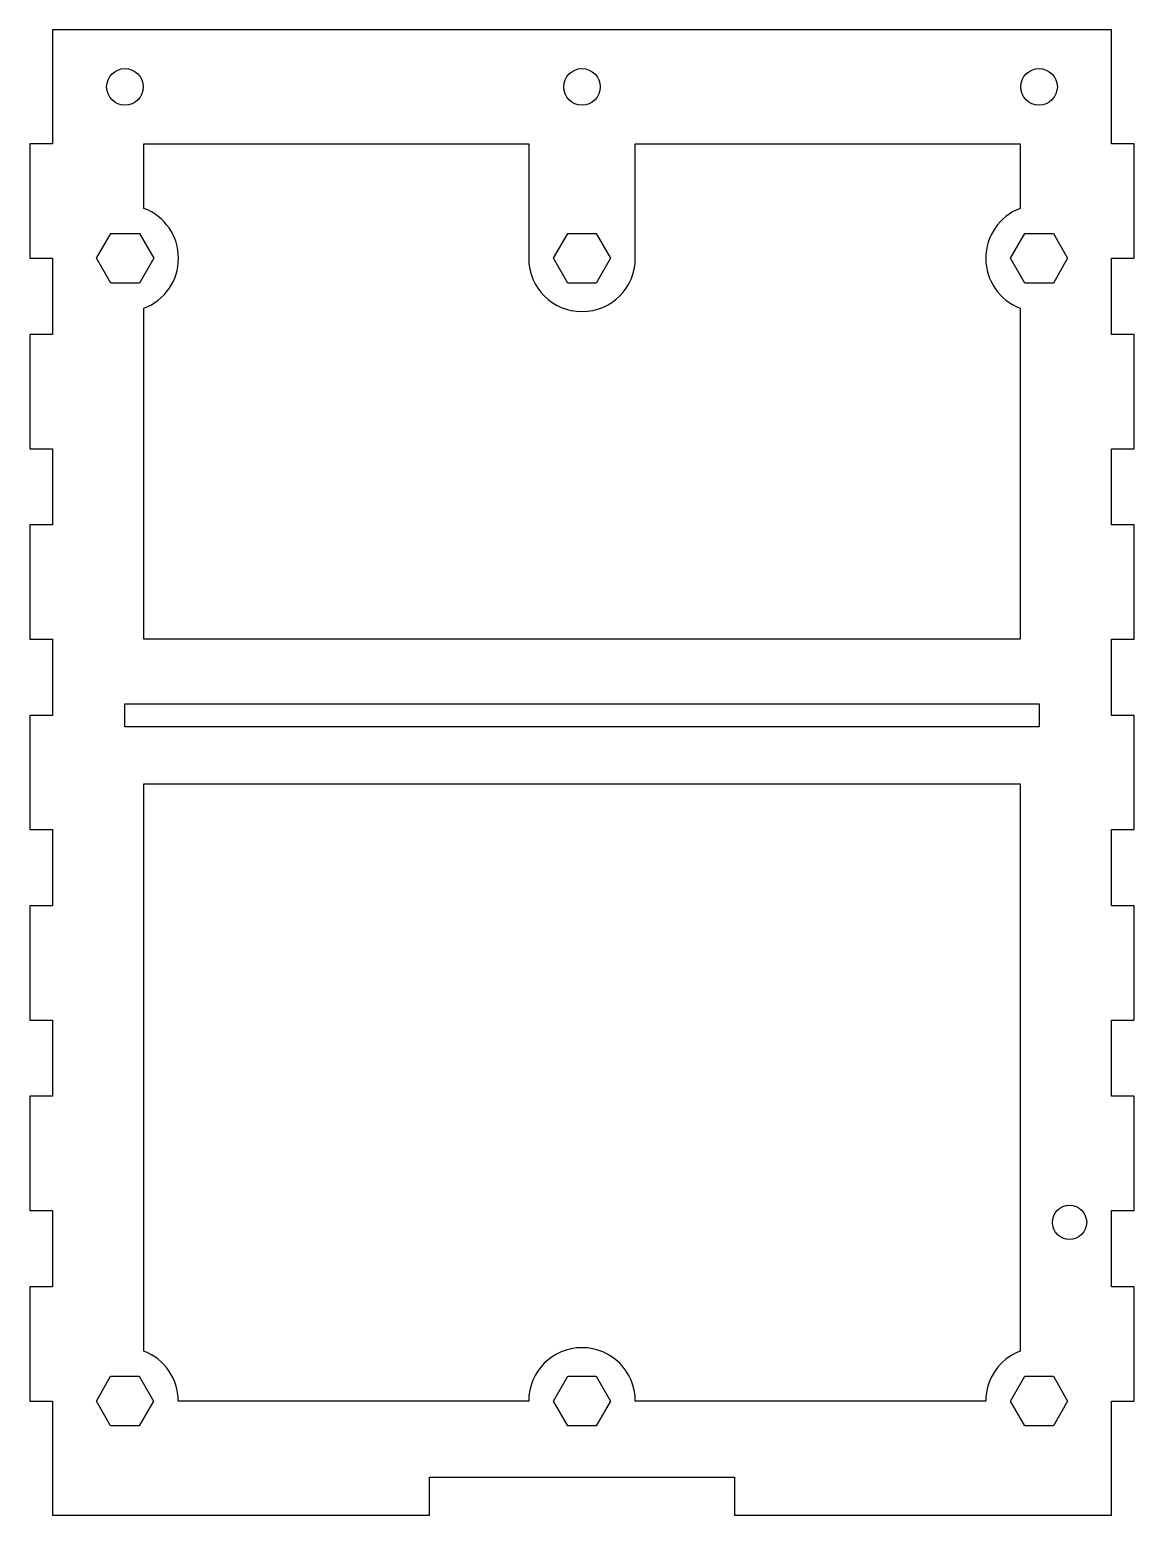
# Model space of a CAD drawing. Header units: millimetres. Extents: x -145 to 0, y -15 to 180.
import ezdxf

# ---------------------------------------------------------------- set-up
doc = ezdxf.new("R2010")
doc.units = ezdxf.units.MM

msp = doc.modelspace()

# ---------------------------------------------------------------- linework, layer by layer
for points in [[(-52.5, -10), (-52.5, -15), (-3, -15), (-3, 0), (0, 0), (0, 15), (-3, 15), (-3, 25), (0, 25), (0, 40), (-3, 40), (-3, 50), (0, 50), (0, 65), (-3, 65), (-3, 75), (0, 75), (0, 90), (-3, 90), (-3, 100), (0, 100), (0, 115), (-3, 115), (-3, 125), (0, 125), (0, 140), (-3, 140), (-3, 150), (0, 150), (0, 165), (-3, 165), (-3, 180), (-142, 180), (-142, 165), (-145, 165), (-145, 150), (-142, 150), (-142, 140), (-145, 140), (-145, 125), (-142, 125), (-142, 115), (-145, 115), (-145, 100), (-142, 100), (-142, 90), (-145, 90), (-145, 75), (-142, 75), (-142, 65), (-145, 65), (-145, 50), (-142, 50), (-142, 40), (-145, 40), (-145, 25), (-142, 25), (-142, 15), (-145, 15), (-145, 0), (-142, 0), (-142, -15), (-92.5, -15), (-92.5, -10)], [(-130.59, 153.25), (-128.72, 150), (-130.59, 146.75), (-134.35, 146.75), (-136.22, 150), (-134.35, 153.25)], [(-74.38, 153.25), (-70.62, 153.25), (-68.75, 150), (-70.62, 146.75), (-74.38, 146.75), (-76.25, 150)], [(-14.38, 146.75), (-16.25, 150), (-14.38, 153.25), (-10.62, 153.25), (-8.75, 150), (-10.62, 146.75)], [(-132.5, 88.5), (-132.5, 91.5), (-12.5, 91.5), (-12.5, 88.5)], [(-130.62, 3.25), (-128.75, 0), (-130.62, -3.25), (-134.38, -3.25), (-136.25, 0), (-134.38, 3.25)], [(-68.75, 0), (-70.62, -3.25), (-74.38, -3.25), (-76.25, 0), (-74.38, 3.25), (-70.62, 3.25)], [(-16.25, 0), (-14.38, 3.25), (-10.62, 3.25), (-8.75, 0), (-10.62, -3.25), (-14.38, -3.25)]]:
    msp.add_lwpolyline(points, close=True)
for points in [[(-15, 156.54, 0.688247), (-15, 143.46), (-15, 100), (-130, 100), (-130, 143.45, 0.691729), (-130, 156.55), (-130, 165), (-79.5, 165), (-79.5, 150, 1), (-65.5, 150), (-65.5, 165), (-15, 165)], [(-19.5, 0), (-65.5, 0, 1), (-79.5, 0), (-125.5, 0, 0.310868), (-130, 6.54), (-130, 81), (-15, 81), (-15, 6.54, 0.310868)]]:
    msp.add_lwpolyline(points, format="xyb", close=True)
for centre, radius in [((-132.5, 172.5), 2.4), ((-72.5, 172.5), 2.4), ((-12.5, 172.5), 2.4), ((-8.5, 23.45), 2.25)]:
    msp.add_circle(centre, radius)

doc.saveas('drawing.dxf')
